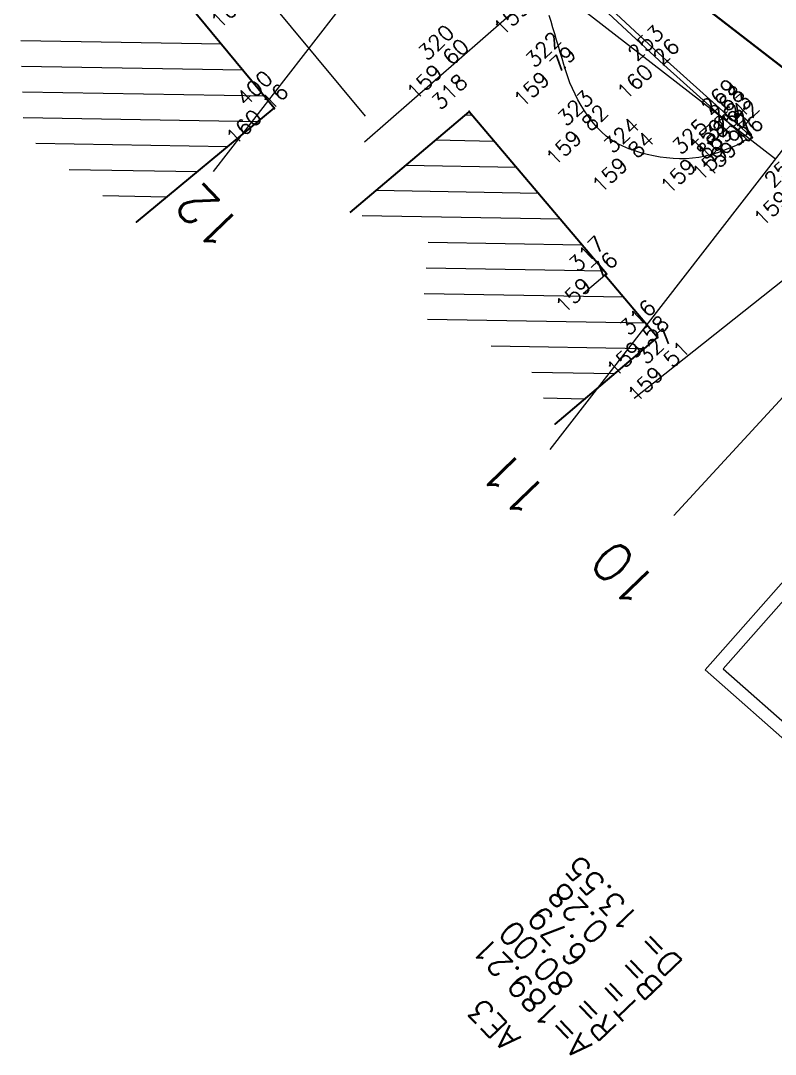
# Model space of a CAD drawing. Header units: millimetres. Extents: x -16 to 1007, y 828 to 1356.
# Drawn here: x 772.53 to 802.01, y 1118.01 to 1158.38 of the extents above; entities that cross this region are included whole.
import ezdxf
from ezdxf.enums import TextEntityAlignment as Align

# ---------------------------------------------------------------- set-up
doc = ezdxf.new("R2010")
doc.units = ezdxf.units.MM
doc.header["$LTSCALE"] = 4
for name, pattern in [('CONTINUOUS1', [0, 0, 0]), ('DGN2', [8.182077, 4.091038, -4.091038]), ('DGN4', [16.364154, 8.182077, -4.091038, 0, -4.091038])]:
    doc.linetypes.add(name, pattern=pattern)
doc.layers.get('0').update_dxf_attribs({"linetype": 'CONTINUOUS1', "lineweight": 0})
for name, color, linetype, lineweight in [('10', 7, 'CONTINUOUS1', 0), ('13', 7, 'CONTINUOUS1', 0), ('2', 7, 'CONTINUOUS1', 0), ('Level 1', 7, 'Continuous', 0)]:
    doc.layers.add(name, color=color, linetype=linetype, lineweight=lineweight)
for name, color, linetype, lineweight, true_color in [('20', 4, 'CONTINUOUS1', 0, 0x00ffff), ('53', 3, 'CONTINUOUS1', 0, 0x00ff00), ('54', 4, 'CONTINUOUS1', 0, 0x00ffff), ('6', 2, 'CONTINUOUS1', 0, 0xffff00)]:
    doc.layers.add(name, color=color, linetype=linetype, lineweight=lineweight, true_color=true_color)
doc.styles.get("Standard").update_dxf_attribs({"font": 'txt_____.ttf'})

# ---------------------------------------------------------------- blocks, each defined once
blk = doc.blocks.new('anonymous3')
at = {"layer": 'Level 1', "color": 7}
for s, p in [('D= 13.55', (2.798, 2.501)), ('B=  0.28', (2.086, 1.511)), ('T=  6.79', (1.215, 0.686)), ('R= 80.00', (0.235, -0.027)), ('A=189.21', (-0.786, -0.697)), ('AE3 ', (-2.481, -1.534))]:
    blk.add_text(s, height=0.9, rotation=134, dxfattribs=at).set_placement(p, align=Align.CENTER)
blk = doc.blocks.new('anonymous')
at = {"layer": '10', "color": 7, "linetype": 'CONTINUOUS1'}
for p, q in [((27.756, -31.112), (19.903, -37.98)), ((19.946, -36.96), (15.859, -32.036)), ((34.373, -37.152), (34.591, -36.904)), ((34.672, -37.416), (34.373, -37.152)), ((34.891, -37.168), (34.672, -37.416))]:
    blk.add_line(p, q, dxfattribs=at)
blk.add_lwpolyline([(34.831, -37.868), (34.691, -37.953), (34.617, -37.997), (34.395, -38.114), (34.166, -38.216), (33.931, -38.307), (33.693, -38.388), (33.459, -38.462), (33.454, -38.463), (33.214, -38.527), (32.968, -38.574), (32.719, -38.606), (32.467, -38.622), (32.214, -38.625), (31.959, -38.614), (31.704, -38.591), (31.451, -38.556), (31.199, -38.511), (30.949, -38.456), (30.789, -38.415), (30.704, -38.392), (30.462, -38.319), (30.225, -38.234), (29.995, -38.137), (29.771, -38.025), (29.556, -37.895), (29.351, -37.746), (29.156, -37.576), (28.973, -37.382), (28.965, -37.373), (28.803, -37.174), (28.645, -36.965), (28.5, -36.753), (28.366, -36.539), (28.243, -36.322), (28.13, -36.102), (28.026, -35.879), (27.932, -35.652), (27.845, -35.421), (27.767, -35.186), (27.73, -35.068), (27.694, -34.947), (27.622, -34.707), (27.55, -34.467), (27.479, -34.227), (27.407, -33.987), (27.335, -33.748), (27.263, -33.508), (27.191, -33.268), (27.12, -33.028)], dxfattribs=at)
at = {"layer": '10', "color": 7, "linetype": 'CONTINUOUS1', "flags": 128}
for points in [[(34.891, -37.168), (34.591, -36.904)], [(30.442, -47.975), (38.624, -41.483)]]:
    blk.add_lwpolyline(points, dxfattribs=at)
at = {"layer": '2', "color": 7, "flags": 128}
for points in [[(22.427, -26.472), (27.621, -31.259), (31.596, -34.959), (34.912, -37.941)], [(22.563, -26.324), (27.756, -31.112), (31.731, -34.812), (35.045, -37.792)], [(35.045, -37.792), (34.912, -37.941)]]:
    blk.add_lwpolyline(points, dxfattribs=at)
at = {"layer": '20', "color": 1, "linetype": 'DGN4', "lineweight": 40, "true_color": 0xff0000}
blk.add_line((37.791, -36.269), (8.406, -13.476), dxfattribs=at)
at = {"layer": '20', "color": 1, "linetype": 'Continuous', "lineweight": 13, "true_color": 0xff0000}
for p, q in [((14.005, -39.118), (32.461, -15.324)), ((35.952, -38.64), (6.567, -15.847)), ((27.158, -49.977), (44.37, -27.787)), ((31.982, -52.559), (50.454, -32.506))]:
    blk.add_line(p, q, dxfattribs=at)
at = {"layer": '6', "color": 7, "linetype": 'Continuous', "lineweight": 0}
for p, q in [((14.319, -34.154), (6.478, -34.017)), ((15.157, -35.169), (6.512, -35.018)), ((15.995, -36.184), (6.546, -36.019)), ((15.746, -37.179), (6.581, -37.019)), ((24.112, -36.928), (23.833, -36.923)), ((24.972, -37.943), (22.676, -37.903)), ((14.56, -38.159), (7.063, -38.028)), ((13.373, -39.138), (8.376, -39.051)), ((25.831, -38.959), (21.519, -38.883)), ((26.691, -39.974), (20.362, -39.863)), ((12.187, -40.118), (9.688, -40.074)), ((27.551, -40.989), (19.821, -40.854)), ((28.41, -42.004), (22.39, -41.899)), ((29.27, -43.019), (22.315, -42.898)), ((30.027, -44.033), (22.239, -43.897)), ((30.887, -45.048), (22.364, -44.899)), ((30.825, -46.047), (24.856, -45.943)), ((29.667, -47.027), (26.445, -46.971)), ((28.51, -48.007), (26.899, -47.979))]:
    blk.add_line(p, q, dxfattribs=at)
at = {"layer": '6', "color": 7, "linetype": 'CONTINUOUS1', "lineweight": 30}
for p, q in [((11.001, -41.097), (16.383, -36.653)), ((19.341, -40.728), (23.993, -36.788)), ((29.357, -43.122), (23.993, -36.788)), ((29.298, -43.171), (29.357, -43.122)), ((31.354, -45.599), (29.298, -43.171)), ((27.353, -48.987), (31.354, -45.599))]:
    blk.add_line(p, q, dxfattribs=at)
at = {"layer": '6', "color": 7, "linetype": 'CONTINUOUS1', "lineweight": 0}
blk.add_line((28.448, -43.892), (29.298, -43.171), dxfattribs=at)
at = {"layer": '6', "color": 7, "linetype": 'CONTINUOUS1'}
for q in [(41.921, -48.731), (37.543, -62.415)]:
    blk.add_line((33.209, -58.583), q, dxfattribs=at)
at = {"layer": '6', "color": 7, "linetype": 'DGN2'}
for q in [(41.965, -49.436), (37.5, -61.709)]:
    blk.add_line((33.915, -58.54), q, dxfattribs=at)
at = {"layer": '6', "color": 7, "linetype": 'CONTINUOUS1', "lineweight": 30}
blk.add_lwpolyline([(16.383, -36.653), (7.647, -26.074)], dxfattribs=at)
at = {"layer": '6', "color": 7, "linetype": 'Continuous', "lineweight": 0}
for p in [(11.001, -41.097), (27.353, -48.987)]:
    blk.add_point(p, dxfattribs=at)
at = {"color": 7, "linetype": 'Continuous', "lineweight": 0}
blk.add_blockref('anonymous3', (27.544, -70.394), dxfattribs=at)
at = {"layer": '20', "color": 1, "linetype": 'Continuous', "lineweight": 13, "true_color": 0xff0000}
for s, p in [('12', (14.159, -42.345)), ('11', (26.114, -52.795)), ('10', (30.391, -56.289))]:
    blk.add_text(s, height=1.5, rotation=134, dxfattribs=at).set_placement(p, align=Align.TOP_LEFT)

msp = doc.modelspace()

# ---------------------------------------------------------------- linework, layer by layer
at = {"layer": '13', "linetype": 'Continuous', "lineweight": 0}
for points in [[(789.548, 1156.772, 1), (789.584, 1156.806, 1), (789.548, 1156.772, 1)], [(797.766, 1156.783, 1), (797.802, 1156.818, 1), (797.766, 1156.783, 1)], [(793.766, 1156.527, 1), (793.802, 1156.562, 1), (793.766, 1156.527, 1)], [(782.418, 1154.942, 1), (782.454, 1154.976, 1), (782.418, 1154.942, 1)], [(800.627, 1154.691, 1), (800.663, 1154.726, 1), (800.627, 1154.691, 1)], [(795.019, 1154.239, 1), (795.055, 1154.274, 1), (795.019, 1154.239, 1)], [(800.927, 1154.428, 1), (800.963, 1154.462, 1), (800.927, 1154.428, 1)], [(801.081, 1153.803, 1), (801.117, 1153.837, 1), (801.081, 1153.803, 1)], [(800.726, 1153.642, 1), (800.762, 1153.676, 1), (800.726, 1153.642, 1)], [(796.824, 1153.18, 1), (796.86, 1153.215, 1), (796.824, 1153.18, 1)], [(799.495, 1153.133, 1), (799.531, 1153.168, 1), (799.495, 1153.133, 1)], [(795.393, 1148.473, 1), (795.428, 1148.508, 1), (795.393, 1148.473, 1)], [(797.389, 1145.996, 1), (797.425, 1146.031, 1), (797.389, 1145.996, 1)], [(798.136, 1144.936, 1), (798.172, 1144.971, 1), (798.136, 1144.936, 1)]]:
    msp.add_lwpolyline(points, format="xyb", dxfattribs=at)
at = {"layer": '53', "linetype": 'Continuous', "lineweight": 0}
for points in [[(797.766, 1156.783, 1), (797.802, 1156.818, 1), (797.766, 1156.783, 1)], [(800.627, 1154.691, 1), (800.663, 1154.726, 1), (800.627, 1154.691, 1)], [(800.927, 1154.428, 1), (800.963, 1154.462, 1), (800.927, 1154.428, 1)], [(801.081, 1153.803, 1), (801.117, 1153.837, 1), (801.081, 1153.803, 1)]]:
    msp.add_lwpolyline(points, format="xyb", dxfattribs=at)
at = {"layer": '54', "linetype": 'Continuous', "lineweight": 0}
for points in [[(789.548, 1156.772, 1), (789.584, 1156.806, 1), (789.548, 1156.772, 1)], [(793.766, 1156.527, 1), (793.802, 1156.562, 1), (793.766, 1156.527, 1)], [(782.418, 1154.942, 1), (782.454, 1154.976, 1), (782.418, 1154.942, 1)], [(790.029, 1154.807, 1), (790.065, 1154.842, 1), (790.029, 1154.807, 1)], [(795.019, 1154.239, 1), (795.055, 1154.274, 1), (795.019, 1154.239, 1)], [(800.726, 1153.642, 1), (800.762, 1153.676, 1), (800.726, 1153.642, 1)], [(796.824, 1153.18, 1), (796.86, 1153.215, 1), (796.824, 1153.18, 1)], [(799.495, 1153.133, 1), (799.531, 1153.168, 1), (799.495, 1153.133, 1)], [(795.393, 1148.473, 1), (795.428, 1148.508, 1), (795.393, 1148.473, 1)], [(797.389, 1145.996, 1), (797.425, 1146.031, 1), (797.389, 1145.996, 1)], [(798.136, 1144.936, 1), (798.172, 1144.971, 1), (798.136, 1144.936, 1)]]:
    msp.add_lwpolyline(points, format="xyb", dxfattribs=at)

# ---------------------------------------------------------------- block references
at = {"color": 7, "linetype": 'Continuous', "lineweight": 0}
msp.add_blockref('anonymous', (766.054, 1191.612), dxfattribs=at)

# ---------------------------------------------------------------- texts
at = {"layer": '13', "linetype": 'Continuous', "lineweight": 0}
for s, p in [('160 46 ', (781.524, 1159.2)), ('159 80 ', (792.569, 1158.927)), ('159 60 ', (789.177, 1156.413)), ('160 26 ', (797.395, 1156.425)), ('159 79 ', (793.359, 1156.134)), ('160 16 ', (782.119, 1154.653)), ('159 23 ', (800.22, 1154.298)), ('159 22 ', (800.519, 1154.034)), ('159 82 ', (794.611, 1153.846)), ('159 97 ', (800.319, 1153.248)), ('159 96 ', (800.673, 1153.409)), ('159 84 ', (796.417, 1152.787)), ('159 88 ', (799.087, 1152.74)), ('159 90 ', (802.728, 1151.48)), ('159 76 ', (794.985, 1148.08)), ('159 58 ', (796.982, 1145.603)), ('159 51 ', (797.801, 1144.612))]:
    msp.add_text(s, height=0.6, rotation=44, dxfattribs=at).set_placement(p, align=Align.CENTER)
at = {"layer": '53', "linetype": 'Continuous', "lineweight": 0}
for s, p in [('253', (797.148, 1157.298)), ('269', (800.008, 1155.206)), ('268', (800.308, 1154.942)), ('254', (800.462, 1154.317)), ('255', (802.48, 1152.353))]:
    msp.add_text(s, height=0.6, rotation=44, dxfattribs=at).set_placement(p, align=Align.CENTER)
at = {"layer": '54', "linetype": 'Continuous', "lineweight": 0}
for s, p in [('320', (788.965, 1157.321)), ('322', (793.147, 1157.042)), ('400', (781.872, 1155.526)), ('318', (789.482, 1155.391)), ('323', (794.4, 1154.754)), ('326', (800.108, 1154.156)), ('324', (796.206, 1153.695)), ('325', (798.876, 1153.648)), ('317', (794.846, 1149.058)), ('316', (796.843, 1146.581)), ('327', (797.518, 1145.451))]:
    msp.add_text(s, height=0.6, rotation=44, dxfattribs=at).set_placement(p, align=Align.CENTER)

doc.saveas('drawing.dxf')
